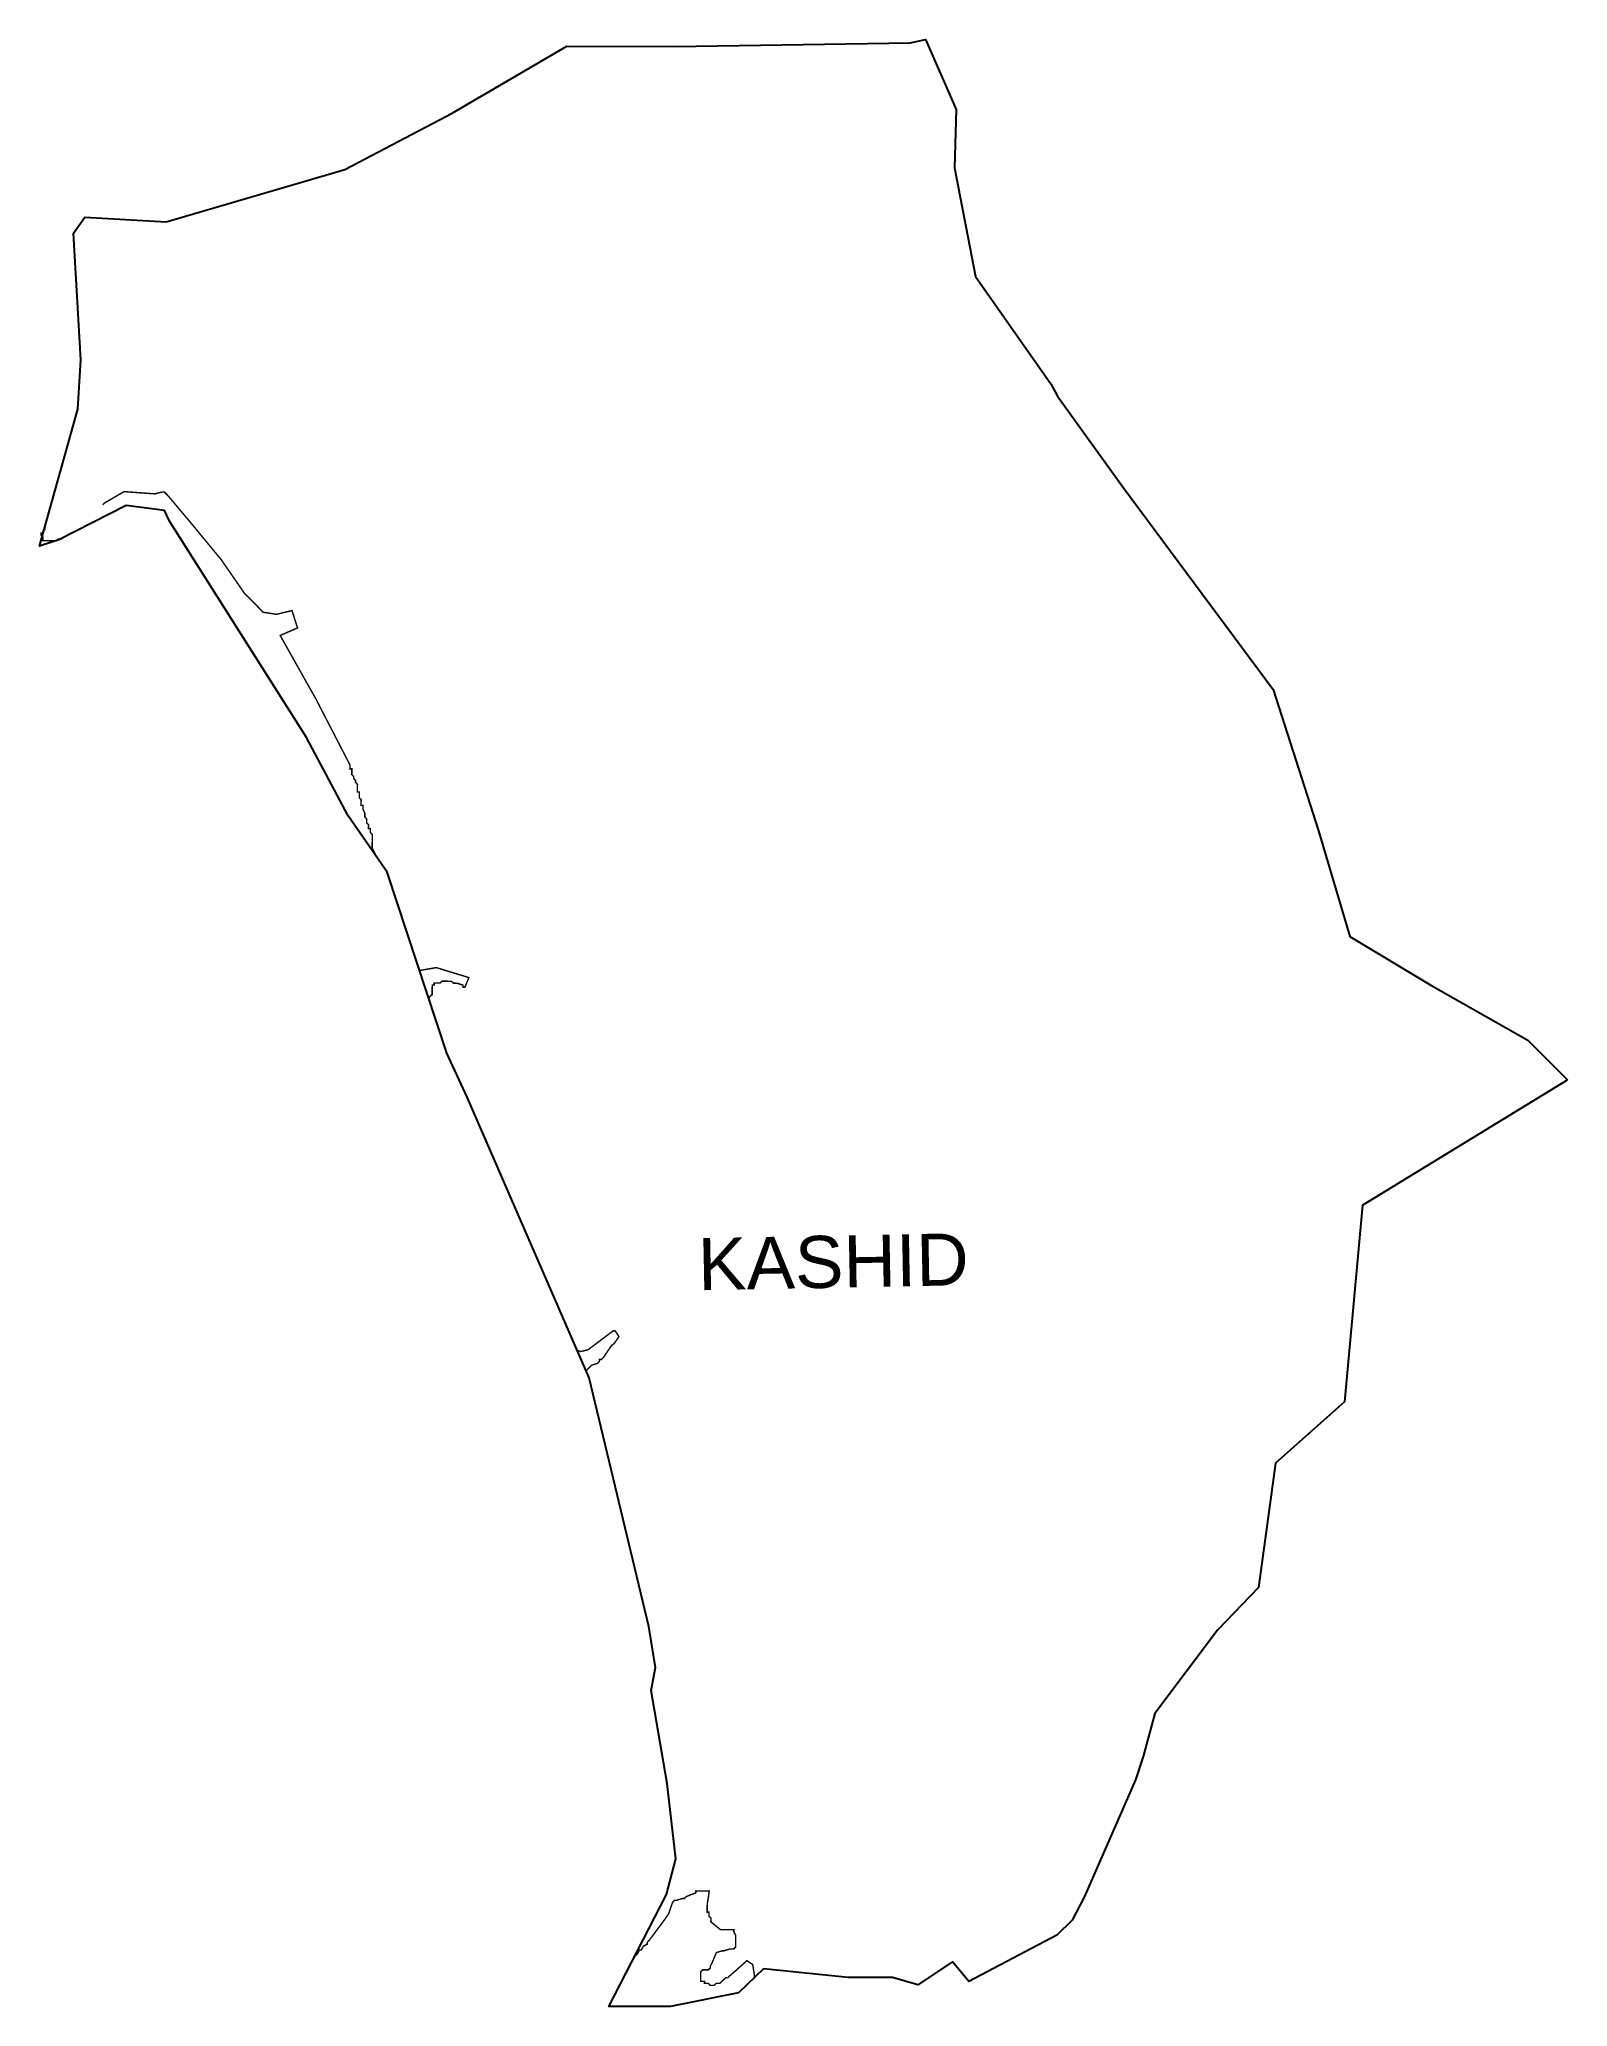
# Model space of a CAD drawing. Header units: metres. Extents: x 277692 to 280884, y 2039042 to 2043152.
import ezdxf

# ---------------------------------------------------------------- set-up
doc = ezdxf.new("R2010")
doc.units = ezdxf.units.M
for name, color, linetype in [('HAZARDS LINE', 1, 'Continuous'), ('village', 3, 'Continuous'), ('VILLAGE NAME', 250, 'Continuous')]:
    doc.layers.add(name, color=color, linetype=linetype)
doc.styles.get("Standard").update_dxf_attribs({"font": 'simplex.shx'})

msp = doc.modelspace()

# ---------------------------------------------------------------- linework, layer by layer
at = {"color": 3, "flags": 128}
msp.add_lwpolyline([(280455.4, 2040716.4), (280883.6, 2040978.2)], dxfattribs=at)
at = {"layer": 'HAZARDS LINE', "lineweight": 18, "const_width": 3.01}
for points in [[(278395.4, 2041445.8), (278395.1, 2041447.1), (278387.2, 2041463.2), (278387.4, 2041483.3), (278387.5, 2041487.3), (278387.5, 2041491.3), (278383.5, 2041495.4), (278383.6, 2041499.4), (278383.6, 2041503.4), (278379.6, 2041503.4), (278379.6, 2041507.5), (278379.7, 2041511.5), (278375.7, 2041515.5), (278375.7, 2041519.5), (278375.8, 2041523.6), (278371.8, 2041527.6), (278371.9, 2041531.6), (278371.9, 2041535.6), (278368, 2041543.7), (278368.1, 2041551.7), (278364, 2041551.8), (278364.1, 2041555.8), (278364.1, 2041559.8), (278364.2, 2041563.8), (278360.2, 2041567.9), (278360.2, 2041571.9), (278360.3, 2041579.9), (278356.3, 2041580), (278356.4, 2041588), (278356.4, 2041592), (278356.5, 2041596), (278352.5, 2041600.1), (278352.5, 2041604.1), (278348.6, 2041608.2), (278348.6, 2041612.2), (278344.6, 2041616.2), (278344.7, 2041620.3), (278344.7, 2041624.3), (278344.8, 2041628.3), (278340.7, 2041628.3), (278340.8, 2041632.3), (278340.8, 2041636.4), (278270, 2041773.6), (278195.1, 2041906.9), (278231.4, 2041922.6), (278219.7, 2041958.8), (278187.5, 2041951.1), (278159.5, 2041955.4), (278119.8, 2041996), (278072.3, 2042064.8), (278008.9, 2042141.7), (277961.3, 2042198.4), (277957.3, 2042202.5), (277953.3, 2042206.5), (277949.3, 2042206.6), (277933.2, 2042202.7), (277869, 2042207.4), (277828.6, 2042183.7), (277824.6, 2042179.8)], [(277739.5, 2042108.4), (277739.5, 2042108.4), (277735.5, 2042108.4), (277731.5, 2042108.5), (277727.4, 2042104.5), (277723.4, 2042104.5), (277719.4, 2042104.6), (277715.4, 2042104.6), (277711.4, 2042104.7), (277707.4, 2042104.7), (277703.4, 2042104.7), (277699.4, 2042104.8), (277699.4, 2042108.8), (277699.4, 2042112.8), (277695.5, 2042116.9), (277695.5, 2042120.9), (277699.5, 2042120.8), (277699.6, 2042124.9), (277703.6, 2042128.8), (277702.2, 2042128.8)], [(278505, 2041149.4), (278508.4, 2041152.8), (278512.5, 2041156.7), (278512.5, 2041160.8), (278512.6, 2041164.8), (278512.6, 2041172.8), (278512.7, 2041176.8), (278516.7, 2041176.8), (278516.7, 2041180.8), (278524.8, 2041180.7), (278528.8, 2041180.7), (278532.8, 2041184.6), (278536.9, 2041184.6), (278544.9, 2041184.5), (278552.9, 2041184.4), (278556.9, 2041180.4), (278564.9, 2041180.3), (278576.9, 2041176.2), (278576.9, 2041172.1), (278580.9, 2041172.1), (278589.1, 2041192.1), (278521.1, 2041212.9), (278486.1, 2041206.9)], [(278834.2, 2040370.4), (278837.6, 2040374.4), (278845.7, 2040382.3), (278857.7, 2040386.2), (278861.8, 2040390.2), (278861.8, 2040394.2), (278865.9, 2040394.2), (278869.9, 2040398.2), (278878.1, 2040410.1), (278886.2, 2040422.1), (278890.3, 2040426), (278894.3, 2040430), (278902.5, 2040442), (278894.6, 2040454.1), (278890.6, 2040454.2), (278838, 2040414.5), (278821.9, 2040410.7), (278815.2, 2040414.1)], [(279185.6, 2039103.4), (279185.7, 2039106), (279181.9, 2039130.1), (279169.9, 2039138.2), (279129.4, 2039102.5), (279125.4, 2039102.6), (279113.2, 2039090.7), (279109.2, 2039090.7), (279105.2, 2039090.7), (279101.2, 2039086.8), (279097.1, 2039086.8), (279093.1, 2039086.8), (279089.2, 2039090.9), (279081.1, 2039091), (279081.2, 2039095), (279077.2, 2039095), (279073.1, 2039095.1), (279073.2, 2039099.1), (279073.2, 2039103.1), (279073.3, 2039107.1), (279073.3, 2039111.1), (279073.3, 2039115.2), (279077.4, 2039119.1), (279085.4, 2039119), (279089.4, 2039119), (279093.5, 2039123), (279093.5, 2039127), (279097.6, 2039135), (279105.9, 2039155), (279118, 2039158.9), (279122, 2039158.8), (279134.1, 2039162.7), (279138.1, 2039162.7), (279142.1, 2039162.6), (279146.1, 2039166.6), (279146.2, 2039170.6), (279146.4, 2039190.7), (279142.5, 2039198.8), (279142.5, 2039202.8), (279134.5, 2039202.9), (279122.4, 2039203), (279118.4, 2039203), (279114.4, 2039203.1), (279094.5, 2039219.3), (279094.6, 2039227.4), (279090.6, 2039231.4), (279090.7, 2039239.5), (279086.7, 2039239.5), (279086.7, 2039243.5), (279086.8, 2039247.5), (279086.8, 2039251.5), (279086.9, 2039255.6), (279091.2, 2039283.6), (279087.1, 2039283.7), (279067.1, 2039283.9), (279063.1, 2039283.9), (279063, 2039279.9), (279042.9, 2039272.1), (279038.8, 2039268.1), (279034.8, 2039268.1), (279022.7, 2039264.3), (279018.7, 2039264.3), (279014.6, 2039260.3), (279006.4, 2039236.3), (278998.2, 2039224.4), (278965.6, 2039180.5), (278961.6, 2039176.6), (278961.5, 2039172.5), (278953.5, 2039168.6), (278949.4, 2039160.6), (278945.4, 2039160.7), (278941.3, 2039152.7), (278935.7, 2039147.2)]]:
    msp.add_lwpolyline(points, dxfattribs=at)
at = {"layer": 'village', "color": 3, "true_color": 0x00ff00}
msp.add_polyline3d([(280455.4, 2040716.4, 0), (280417.4, 2040305.6, 0), (280273.7, 2040177.9, 0), (280238.1, 2039917.8, 0), (280152.8, 2039828.5, 0), (280021.6, 2039654.7, 0), (279997.4, 2039565.1, 0), (279981.4, 2039516.3, 0), (279874, 2039270.9, 0), (279849.1, 2039222.9, 0), (279817.2, 2039191.2, 0), (279633.3, 2039094.7, 0), (279599.2, 2039136.1, 0), (279526.6, 2039088, 0), (279474, 2039103.1, 0), (279381.4, 2039103, 0), (279204.2, 2039121.4, 0), (279152.3, 2039071.2, 0), (279010.5, 2039042.6, 0), (278881.7, 2039042.2, 0), (279002, 2039276.2, 0), (279021.1, 2039350.7, 0), (279003.4, 2039508.6, 0), (278969.9, 2039702.7, 0), (278978.9, 2039751, 0), (278965, 2039836.1, 0), (278840.4, 2040356.1, 0), (278585.6, 2040942.2, 0), (278542.9, 2041034.3, 0), (278418.5, 2041412.5, 0), (278336.8, 2041530.1, 0), (278250.4, 2041693.4, 0), (277964.2, 2042145.8, 0), (277953.6, 2042168.1, 0), (277873.3, 2042178.2, 0), (277732.6, 2042106.5, 0), (277692.2, 2042093.2, 0), (277772.6, 2042379.9, 0), (277778.6, 2042482.8, 0), (277763.8, 2042747, 0), (277787.1, 2042780.6, 0), (277957.1, 2042770.8, 0), (278329.9, 2042880.2, 0), (278554.4, 2042998.1, 0), (278793.4, 2043138, 0), (279018.9, 2043137, 0), (279510.7, 2043144.9, 0), (279542.6, 2043152.3, 0), (279607, 2043005.8, 0), (279603, 2042883.5, 0), (279647.2, 2042657, 0), (279804.6, 2042432.4, 0), (279818.3, 2042406.5, 0), (279956.2, 2042215.1, 0), (280269, 2041794.1, 0), (280363.7, 2041498.8, 0), (280428.8, 2041277.9, 0), (280598.1, 2041176.6, 0), (280800.3, 2041061.6, 0), (280883.6, 2040978.2, 0)], dxfattribs=at)

# ---------------------------------------------------------------- texts
at = {"layer": 'VILLAGE NAME', "insert": (279066.3, 2040647.5), "char_height": 108.748, "attachment_point": 1, "rotation": 1.1028}
msp.add_mtext_dynamic_manual_height_columns('{\\fArial|b0|i0|c0|p34;KASHID}', width=726.929, gutter_width=543.7, heights=[0], dxfattribs=at)

doc.saveas('drawing.dxf')
